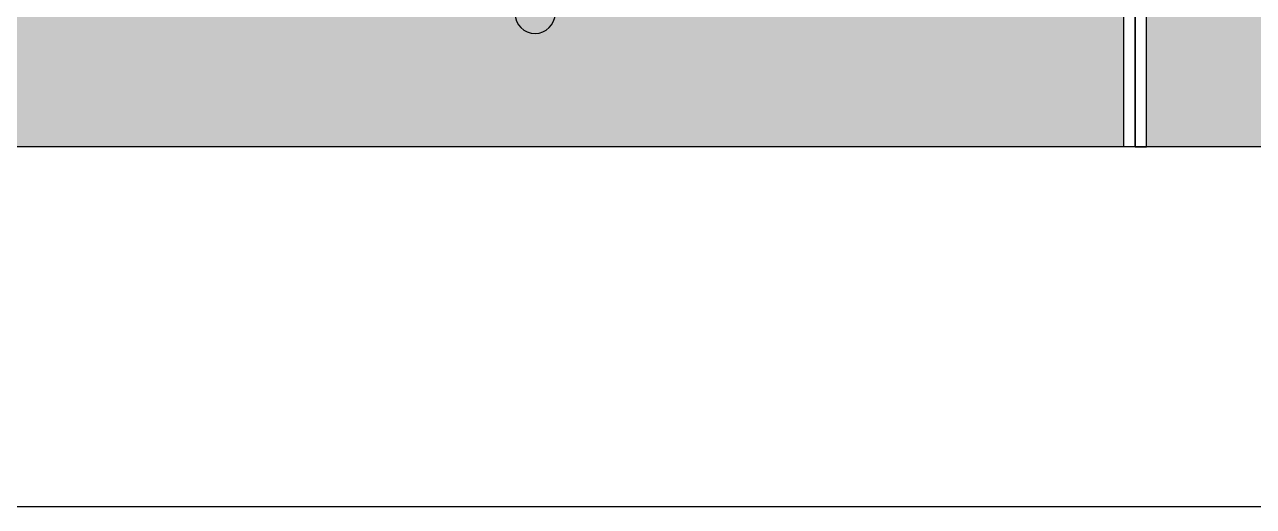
# Model space of a CAD drawing. Header units: metres. Extents: x -11 to 85, y -301 to 135.
# Drawn here: x 66.003 to 66.801, y -176.342 to -176.028 of the extents above; entities that cross this region are included whole.
import ezdxf

# ---------------------------------------------------------------- set-up
doc = ezdxf.new("R2010")
doc.units = ezdxf.units.M
doc.header["$LTSCALE"] = 0.036
for name, color, linetype in [('elec psiktis', 170, 'Continuous'), ('elec psiktis exartimata', 170, 'Continuous'), ('fan klimatismos hatch', 21, 'Continuous'), ('mihanologika text', 20, 'Continuous')]:
    doc.layers.add(name, color=color, linetype=linetype)

# ---------------------------------------------------------------- blocks, each defined once
blk = doc.blocks.new('elec psiktis')
at = {"layer": 'fan klimatismos hatch'}
for points in [[(-3.6049, 2.2384), (-4.7844, 2.2384), (-4.7844, -0.0146), (-3.6049, -0.0146)], [(-2.4054, 2.2384), (-3.5819, 2.2384), (-3.5819, -0.0146), (-2.4054, -0.0146)]]:
    blk.add_hatch(color=256, dxfattribs=at).paths.add_polyline_path(points)
at = {"layer": 'elec psiktis'}
for p, q in [((-4.7844, 2.2384), (-0.0064, 2.2384)), ((-3.5934, 2.2384), (-3.6049, 2.2384)), ((-3.6049, 2.2384), (-3.6049, -0.0146)), ((-3.5934, 2.2384), (-3.5819, 2.2384)), ((-3.5934, 2.2384), (-3.5934, -0.0146)), ((-3.5934, -0.0146), (-3.5934, 2.2384)), ((-3.5819, -0.0146), (-3.5819, 2.2384))]:
    blk.add_line(p, q, dxfattribs=at)
at = {"layer": 'elec psiktis exartimata'}
blk.add_arc((-2.9937, 2.1052), 0.02, 0, 180, dxfattribs=at)

msp = doc.modelspace()

# ---------------------------------------------------------------- linework, layer by layer
at = {"layer": 'mihanologika text'}
msp.add_line((64.14587, -176.3416), (72.55668, -176.3416), dxfattribs=at)

# ---------------------------------------------------------------- block references
at = {"layer": 'elec psiktis', "linetype": 'Continuous', "xscale": 0.6500000000014552, "yscale": 0.6500000000014552, "zscale": 0.65, "rotation": 180}
msp.add_blockref('elec psiktis', (64.38892, -174.65282), dxfattribs=at)

doc.saveas('drawing.dxf')
